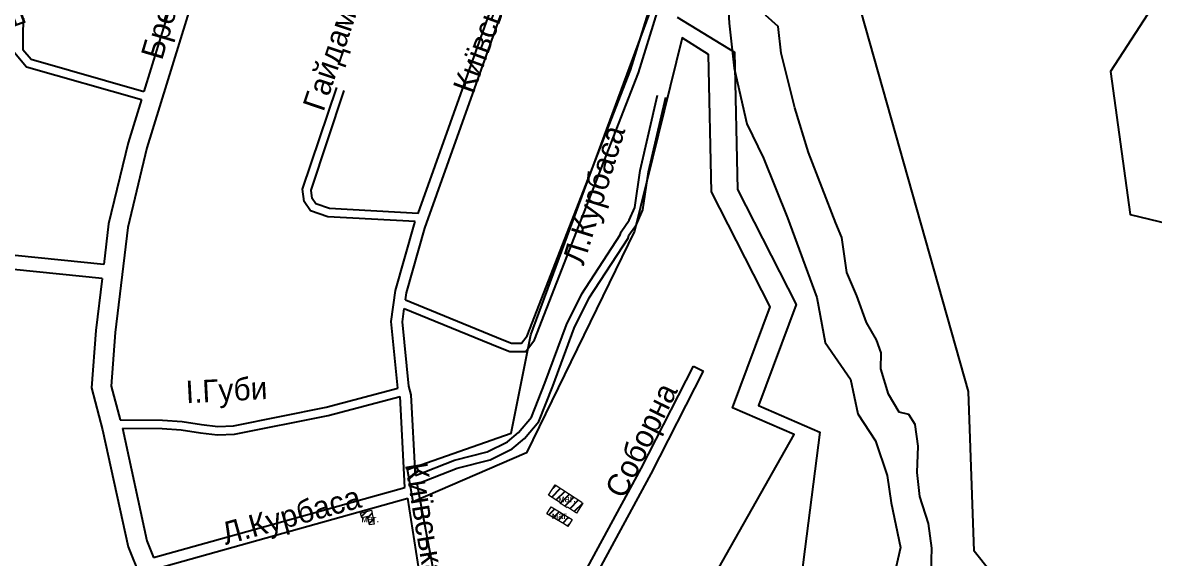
# Model space of a CAD drawing. Header units: millimetres. Extents: x 1379499 to 1411715, y 5652947 to 5671991.
# Drawn here: x 1402561 to 1403369, y 5659016 to 5659398 of the extents above; entities that cross this region are included whole.
import ezdxf
from ezdxf.enums import TextEntityAlignment as Align

# ---------------------------------------------------------------- set-up
doc = ezdxf.new("R2010")
doc.units = ezdxf.units.MM
doc.layers.add('_5Інше', color=252, linetype='Continuous', lineweight=25)
for name, color, linetype in [('вулиці', 7, 'Continuous'), ('ВулНазва', 7, 'Continuous'), ('на область', 5, 'Continuous')]:
    doc.layers.add(name, color=color, linetype=linetype)
picture_1 = doc.add_image_def('image1.bmp', size_in_pixel=(3370, 2384))
pattern_1 = [(45, (19203.3615, -9190.9644), (-2.6516504294, 2.6516504294), [])]

# ---------------------------------------------------------------- blocks, each defined once
blk = doc.blocks.new('Турія')
at = {"layer": '_5Інше', "color": 5}
for points in [[(47069.13, 25961.58), (47069.57, 25978.75), (47067.15, 25996.36), (47060.98, 26015.72), (47059.22, 26032.67), (47059.88, 26051.6), (47057.68, 26067.01), (47053.28, 26074.05), (47046.23, 26075.81), (47038.69, 26088.58), (47033.21, 26106.73), (47033.46, 26118.17), (47029.98, 26127.37), (47023.02, 26139.8), (47016.05, 26158.69), (47008.84, 26175.35), (47005.35, 26200.47), (47001.12, 26210.66), (46981.62, 26261.03), (46971.79, 26292.94), (46961.97, 26331.86), (46959.87, 26350.8), (46950.74, 26358.86)], [(46923.3, 26383.08), (46924.79, 26353.21), (46928.53, 26321.1), (46937.49, 26281.52), (46949.45, 26256.88), (46966.63, 26214.31), (46987.55, 26157.56), (46993.53, 26125.45), (47011.46, 26099.31), (47016.69, 26074.67), (47029.39, 26055.25), (47037.61, 26030.61), (47040.59, 26011.19), (47047.21, 25979.23), (47042.15, 25957.3)]]:
    blk.add_lwpolyline(points, dxfattribs=at)
blk = doc.blocks.new('ТуріяПрибер')
at = {"layer": '_5Інше', "color": 160}
for points in [[(46880, 26373), (46921, 26348), (46923, 26250), (46965, 26168), (46938, 26096), (46982, 26077), (46959, 25899), (46959, 25672), (46908, 25634), (46998, 25556), (46999, 25532), (46955, 25457), (46942, 25359), (46872, 25302), (46755, 25257), (46655, 25128), (46590.2, 25135.83), (46586.35, 25054.3), (46554.67, 25059.62), (46521.66, 24942.97), (46280, 23824)], [(46768, 24208), (46922, 24778), (46918, 24781), (46924, 24984), (46963, 24986), (46960, 25058), (46917, 25059), (46916, 25122), (47042, 25306), (47065, 25943), (47093, 25540), (47164, 25902), (47092, 25992), (47088, 26106), (46993, 26442), (47127, 26627), (47198, 27064), (47524, 27366), (47631, 27206), (47810, 27266), (47842, 27342), (47995, 27705)]]:
    blk.add_lwpolyline(points, dxfattribs=at)
blk = doc.blocks.new('ТуріяВодоох')
at = {"layer": '_5Інше', "color": 140}
for points in [[(46906, 25376), (46955, 25457), (47000, 25538), (46907, 25633), (46930, 25653), (46888, 25702), (46933, 25763), (46876, 25839), (46944, 25928), (46916, 25960), (46982, 26077), (46938, 26096), (46965, 26168), (46923, 26250), (46921, 26348), (46902, 26360), (46868, 26222), (46791, 26064), (46710, 26029), (46706, 26052), (46780, 26078), (46794, 26148), (46913, 26470)], [(48682, 27510), (48729, 27348), (48132, 27408), (47610, 27124), (47504, 26544), (47282, 26450), (47208, 26336), (47222, 26234), (47363, 26200), (47363, 26078), (47280, 26086), (47240, 25798), (47150, 25804), (47109, 25544), (47065, 25543), (47056, 25444), (47121, 25294), (47100, 25160), (46916, 25122), (46917, 25059), (46964, 25058), (46928, 24645)]]:
    blk.add_lwpolyline(points, dxfattribs=at)

msp = doc.modelspace()

# ---------------------------------------------------------------- hatches: boundary and pattern name
at = {"layer": 'вулиці', "lineweight": -2}
h = msp.add_hatch(dxfattribs=at)
h.set_pattern_fill('ANSI31', color=2, scale=30, style=0)
h.set_pattern_definition(pattern_1)
h.paths.add_polyline_path([(1402941.41, 5659068.8), (1402936.67, 5659061.48), (1402945.17, 5659055.98), (1402944.89, 5659055.57), (1402949.93, 5659052.3), (1402950.2, 5659052.72), (1402956.5, 5659048.65), (1402961.1, 5659055.77), (1402960.24, 5659056.28), (1402960.38, 5659056.49)])
h.paths.add_polyline_path([(1402941.87, 5659056.35), (1402957.7, 5659056.35), (1402957.7, 5659061.35), (1402941.87, 5659061.35)], flags=25)
h = msp.add_hatch(dxfattribs=at)
h.set_pattern_fill('ANSI31', color=2, scale=30, style=0)
h.set_pattern_definition(pattern_1)
h.paths.add_polyline_path([(1402810.14, 5659050.81), (1402802.38, 5659048.66), (1402803.36, 5659045.15), (1402807.55, 5659046.15), (1402808.89, 5659040.12), (1402812.01, 5659040.75)])
h.paths.add_polyline_path([(1402801.39, 5659042.04), (1402817.22, 5659042.04), (1402817.22, 5659047.04), (1402801.39, 5659047.04)], flags=9)
h = msp.add_hatch(dxfattribs=at)
h.set_pattern_fill('ANSI31', color=2, scale=30, style=0)
h.set_pattern_definition(pattern_1)
h.paths.add_polyline_path([(1402935.39, 5659048.18), (1402947.87, 5659040.68), (1402950.36, 5659039.14), (1402953.53, 5659044.07), (1402938.55, 5659053.12)])
h.paths.add_polyline_path([(1402937.29, 5659044.33), (1402953.12, 5659044.33), (1402953.12, 5659049.33), (1402937.29, 5659049.33)], flags=25)

# ---------------------------------------------------------------- linework, layer by layer
at = {"layer": 'вулиці', "color": 7}
for points in [[(1402738.64, 5659648.16), (1402728.6, 5659615.06), (1402697.64, 5659511.3), (1402647.67, 5659349.39)], [(1402747.53, 5659629.22), (1402742.01, 5659611.03), (1402711.04, 5659507.23), (1402649.89, 5659309.11), (1402636.31, 5659252.39), (1402627.31, 5659177.52), (1402624.41, 5659139.25), (1402630.84, 5659115.13)], [(1402843.53, 5659262.39), (1402901.94, 5659425.97), (1402933.75, 5659527.89)], [(1402833.54, 5659194.49), (1402901.22, 5659166.91), (1402908.94, 5659163.79), (1402920.4, 5659163.79), (1402926.62, 5659172.24), (1403000.76, 5659362.64), (1403049.78, 5659520.95)], [(1402834.39, 5659200.62), (1402835.09, 5659205.65), (1402848.23, 5659251.77), (1402909.53, 5659423.44), (1402940.82, 5659525.79)], [(1402834.39, 5659200.62), (1402903.48, 5659172.47), (1402910.11, 5659169.79), (1402917.37, 5659169.79), (1402921.32, 5659175.15), (1402995.09, 5659364.62), (1403043.61, 5659521.29)], [(1402561.87, 5659401.46), (1402561.39, 5659393.16), (1402561.39, 5659379.33), (1402567.36, 5659372.31), (1402647.67, 5659349.39)], [(1402555.39, 5659377.13), (1402563.96, 5659367.04), (1402646.02, 5659343.62)], [(1402841.43, 5659256.5), (1402779.14, 5659260.01), (1402766.67, 5659264.16), (1402762.09, 5659270.9), (1402760.94, 5659279.57), (1402785.35, 5659352.13)], [(1402843.53, 5659262.39), (1402780.27, 5659265.96), (1402770.49, 5659269.21), (1402767.85, 5659273.09), (1402767.07, 5659278.99), (1402790.75, 5659350.13)], [(1402645.9, 5659343.66), (1402636.38, 5659312.81), (1402622.51, 5659254.87), (1402619.03, 5659225.92)], [(1402841.52, 5659075.47), (1402869.46, 5659086.34), (1402892.74, 5659092.36), (1402907.31, 5659099.52), (1402915.13, 5659106.08), (1402924.46, 5659117.05), (1402933.95, 5659141.36), (1402949.42, 5659182.78), (1402960.29, 5659205.09), (1402987.78, 5659247.2), (1402988.33, 5659249.31), (1402994.09, 5659257.54), (1402998.14, 5659266.53), (1403002.03, 5659293.06), (1403014.49, 5659346.75)], [(1402842.89, 5659069.57), (1402871.3, 5659080.62), (1402894.83, 5659086.71), (1402910.61, 5659094.45), (1402919.38, 5659101.81), (1402929.68, 5659113.93), (1402939.56, 5659139.22), (1402954.94, 5659180.41), (1402965.52, 5659202.12), (1402993.34, 5659244.74), (1402993.86, 5659246.76), (1402999.33, 5659254.56), (1403003.96, 5659264.83), (1403007.93, 5659291.95), (1403020.33, 5659345.39)], [(1402619.03, 5659225.92), (1402447.8, 5659243.25), (1402384.67, 5659250.72), (1402328.9, 5659260.04), (1402307.37, 5659266.08)], [(1402829.05, 5659137.61), (1402824.18, 5659185.22), (1402827.24, 5659207.3), (1402840.61, 5659254.21), (1402841.43, 5659256.5)], [(1402617.83, 5659215.99), (1402446.71, 5659233.31), (1402383.26, 5659240.81), (1402326.72, 5659250.26), (1402326.48, 5659250.33)], [(1402617.83, 5659215.99), (1402613.37, 5659178.88), (1402610.27, 5659137.94), (1402618.24, 5659108.06), (1402636.43, 5659024.58), (1402645.29, 5659002.72), (1402686.62, 5658859.41)], [(1402841.52, 5659075.47), (1402838.53, 5659133.05), (1402836.95, 5659139.04), (1402832.24, 5659185.08), (1402833.54, 5659194.49)], [(1402923.4, 5658951.74), (1402961.38, 5659004.02), (1403002.82, 5659080.42), (1403040.03, 5659153.38)], [(1402933.32, 5658951.79), (1402968.16, 5658999.74), (1403009.9, 5659076.7), (1403047.15, 5659149.75)], [(1402630.84, 5659115.13), (1402661.09, 5659114.91), (1402675.08, 5659113.87), (1402688.91, 5659111.73), (1402700.54, 5659110.41), (1402711.76, 5659110.84), (1402777.93, 5659124.12), (1402829.05, 5659137.61)], [(1402632.34, 5659109.11), (1402660.84, 5659108.92), (1402674.4, 5659107.9), (1402688.11, 5659105.79), (1402700.32, 5659104.4), (1402712.47, 5659104.86), (1402779.28, 5659118.27), (1402830.58, 5659131.81)], [(1402833.96, 5659066.91), (1402830.58, 5659131.81)], [(1402632.34, 5659109.11), (1402649.86, 5659028.73), (1402654.66, 5659016.86)], [(1402654.66, 5659016.86), (1402833.96, 5659066.91)], [(1402873.32, 5658905.01), (1402869.91, 5658923.39), (1402858.84, 5658984.98), (1402842.89, 5659069.57)], [(1402657.68, 5659009.4), (1402836.11, 5659059.21)], [(1402834.42, 5658803.85), (1402839.37, 5658811.03), (1402849.51, 5658835.61), (1402864.62, 5658891.53), (1402859.09, 5658921.42), (1402847.99, 5658983.16), (1402836.11, 5659059.21)]]:
    msp.add_lwpolyline(points, dxfattribs=at)
at = {"layer": 'вулиці', "color": 1}
msp.add_lwpolyline([(1403040.03, 5659153.38), (1403047.15, 5659149.75)], dxfattribs=at)
at = {"layer": 'ВулНазва', "color": 7, "lineweight": 9}
for points in [[(1402941.41, 5659068.8), (1402960.38, 5659056.49), (1402960.24, 5659056.28), (1402961.1, 5659055.77), (1402956.5, 5659048.65), (1402950.2, 5659052.72), (1402949.93, 5659052.3), (1402944.89, 5659055.57), (1402945.17, 5659055.98), (1402936.67, 5659061.48), (1402941.41, 5659068.8)], [(1402802.38, 5659048.66), (1402810.14, 5659050.81), (1402812.01, 5659040.75), (1402808.89, 5659040.12), (1402807.55, 5659046.15), (1402803.36, 5659045.15), (1402802.38, 5659048.66)], [(1402938.55, 5659053.12), (1402953.53, 5659044.07), (1402950.36, 5659039.14), (1402947.87, 5659040.68), (1402935.39, 5659048.18), (1402938.55, 5659053.12)]]:
    msp.add_lwpolyline(points, close=True, dxfattribs=at)

# ---------------------------------------------------------------- block references
at = {"layer": 'вулиці', "color": 7}
for name, p in [('ТуріяВодоох', (1356129.87, 5633027.66)), ('ТуріяПрибер', (1356148.37, 5633029.35)), ('Турія', (1356140.63, 5633044.82))]:
    msp.add_blockref(name, p, dxfattribs=at)

# ---------------------------------------------------------------- texts
at = {"layer": 'ВулНазва', "color": 1, "lineweight": 9}
for s, rotation, p in [('Брестська', 73.51076, (1402669.69, 5659421.24)), ('Гайдамацька', 71.31426, (1402790.91, 5659398.4)), ('Київська', 69.95221, (1402890.14, 5659389.41)), ('Д.Виш-', 20.06558, (1402536.21, 5659394.64)), ('Л.Курбаса', 72.8658, (1402970.73, 5659275.08)), ('І.Губи', 3.05711, (1402706.77, 5659134.56)), ('Соборна', 63.77028, (1403004.41, 5659099.81)), ('Київська', 279.44415, (1402848.73, 5659042.85)), ('Л.Курбаса', 15.46867, (1402753.35, 5659045.27))]:
    msp.add_text(s, height=16, rotation=rotation, dxfattribs=at).set_placement(p, align=Align.MIDDLE)
at = {"layer": 'ВулНазва', "color": 7, "lineweight": 9}
for p in [(1402949.79, 5659058.85), (1402809.31, 5659044.54), (1402945.21, 5659046.83)]:
    msp.add_text('маг.', height=5, dxfattribs=at).set_placement(p, align=Align.MIDDLE)

# ---------------------------------------------------------------- pictures from other files: only their frames are drawn
at = {"layer": 'на область', "color": 7, "lineweight": -2}
image = msp.add_image(picture_1, insert=(1395288.55, 5652947.02), size_in_units=(16426, 11620.05), dxfattribs=at)
image.dxf.flags = 7

doc.saveas('drawing.dxf')
